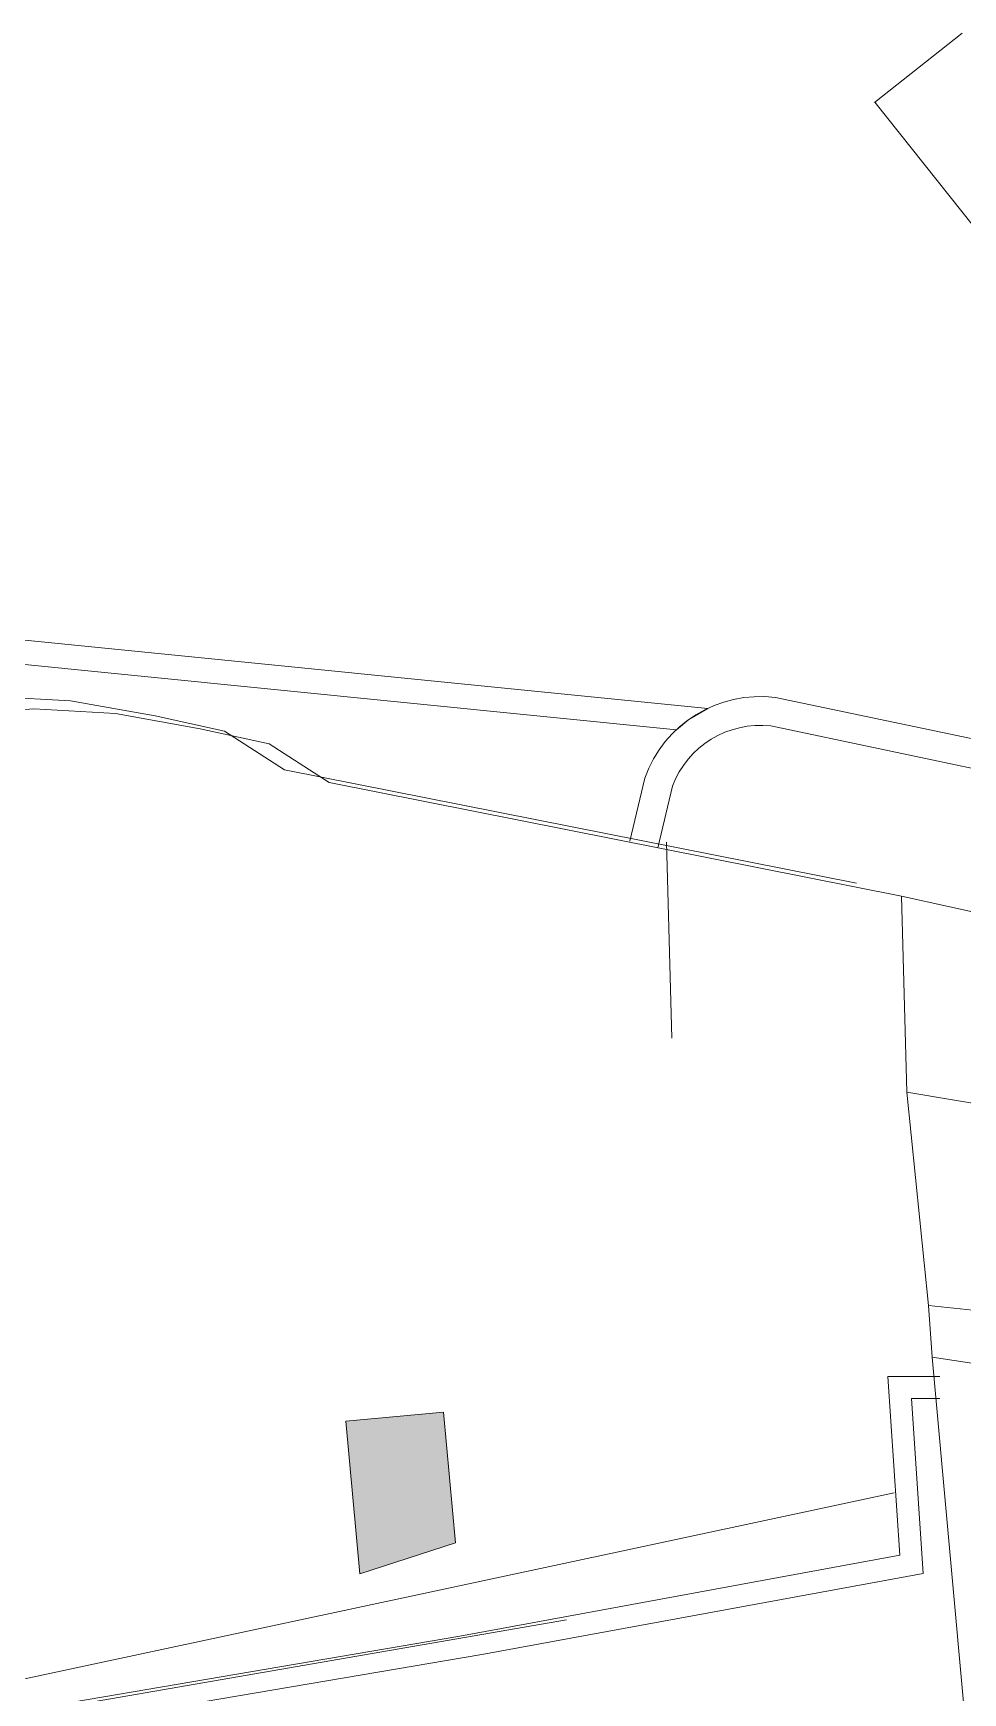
# Model space of a CAD drawing. Header units: millimetres. Extents: x 612493 to 615450, y 1317139 to 1319419.
# Drawn here: x 613799.8 to 614028.7, y 1318093.2 to 1318501.9 of the extents above; entities that cross this region are included whole.
import ezdxf

# ---------------------------------------------------------------- set-up
doc = ezdxf.new("R2010")
doc.units = ezdxf.units.MM
for name, color, linetype in [('2', 7, 'Continuous'), ('CVL_CUADCON_LIN', 8, 'Continuous'), ('CVL_CUADCON_TIT', 1, 'Continuous')]:
    doc.layers.add(name, color=color, linetype=linetype)
doc.layers.add('Level 2', color=7, linetype='Continuous', lineweight=0)

# ---------------------------------------------------------------- blocks, each defined once
blk = doc.blocks.new('_ARCHTICK')
at = {"color": 0, "linetype": 'ByBlock', "const_width": 0.15}
blk.add_lwpolyline([(-0.5, -0.5), (0.5, 0.5)], dxfattribs=at)

msp = doc.modelspace()

# ---------------------------------------------------------------- hatches: boundary and pattern name
at = {"lineweight": 13}
h = msp.add_hatch(color=9, dxfattribs=at)
h.dxf.hatch_style = 1
h.paths.add_polyline_path([(613900.85, 1318162.36), (613876.79, 1318160.17), (613880.21, 1318122.53), (613903.78, 1318130.17)])

# ---------------------------------------------------------------- linework, layer by layer
at = {"layer": '2', "color": 1, "lineweight": 0}
for p, q in [((613808.97, 1318337.5), (613788.89, 1318338.66)), ((613799.92, 1318335.53), (613784.43, 1318334.42)), ((613820, 1318334.37), (613799.92, 1318335.53)), ((613829.82, 1318333.81), (613808.97, 1318337.5)), ((613840.86, 1318330.67), (613820, 1318334.37)), ((613846.87, 1318330.09), (613829.82, 1318333.81)), ((613857.9, 1318326.96), (613840.86, 1318330.67)), ((613861.66, 1318320.52), (613846.87, 1318330.09)), ((613872.7, 1318317.39), (613857.9, 1318326.96)), ((614002.59, 1318292.6), (613861.66, 1318320.52)), ((614013.63, 1318289.46), (613872.7, 1318317.39)), ((613957.03, 1318254.48), (613955.72, 1318302.76)), ((614014.93, 1318241.19), (614013.63, 1318289.46)), ((614013.63, 1318289.46), (614154.32, 1318258.24)), ((614020.32, 1318188.62), (614014.93, 1318241.19)), ((614153.54, 1318217.58), (614014.93, 1318241.19)), ((614152.27, 1318174.37), (614020.32, 1318188.62)), ((614021.16, 1318175.92), (614020.32, 1318188.62)), ((614161.03, 1318154.34), (614021.16, 1318175.92)), ((614021.16, 1318175.92), (614031.75, 1318059.85))]:
    msp.add_line(p, q, dxfattribs=at)
at = {"layer": 'CVL_CUADCON_LIN', "color": 1, "lineweight": 0, "ltscale": 0.5}
for p, q in [((613706.52, 1318361.61), (613965.92, 1318335.68)), ((613706.52, 1318361.61), (613965.92, 1318335.68)), ((613712.63, 1318354.97), (613958.19, 1318330.42)), ((613958.19, 1318330.42), (613712.63, 1318354.97)), ((613965.92, 1318335.68), (613961.27, 1318332.95)), ((613982.58, 1318338.34), (614145.62, 1318304.12)), ((613961.27, 1318332.95), (613958.19, 1318330.42)), ((613981.42, 1318331.33), (614144.19, 1318297.17)), ((613946.7, 1318303), (613950.4, 1318318.52)), ((613953.61, 1318301.36), (613957.21, 1318316.48)), ((614013.24, 1318127.13), (614010.23, 1318171.14)), ((614010.23, 1318171.14), (614023.09, 1318171.14)), ((614019.01, 1318122.65), (614016.07, 1318165.69)), ((614016.07, 1318165.69), (614023.09, 1318165.69)), ((613904.84, 1318107.2), (614013.24, 1318127.13)), ((613910.23, 1318102.65), (614019.01, 1318122.65)), ((613904.84, 1318107.2), (613779.9, 1318085.92)), ((613910.23, 1318102.65), (613779.64, 1318080.54))]:
    msp.add_line(p, q, dxfattribs=at)
at = {"layer": 'CVL_CUADCON_LIN', "color": 1, "lineweight": 0}
for p, q in [((614011.82, 1318142.52), (613796.13, 1318096.34)), ((613796.05, 1318087.84), (613931.13, 1318111.17))]:
    msp.add_line(p, q, dxfattribs=at)
msp.add_lwpolyline([(613903.78, 1318130.17), (613900.85, 1318162.36), (613876.79, 1318160.17), (613880.21, 1318122.53), (613903.78, 1318130.17)], dxfattribs=at)
at = {"layer": 'CVL_CUADCON_LIN', "color": 1, "lineweight": 0, "ltscale": 0.5}
for radius, start, end in [(30.16, 82.8359, 160.4298), (23.06, 83.5098, 159.544)]:
    msp.add_arc((613978.82, 1318308.42), radius, start, end, dxfattribs=at)
at = {"layer": 'CVL_CUADCON_TIT', "color": 1, "lineweight": 0, "ltscale": 0.5}
for p, q in [((614028.54, 1318501.95), (614007, 1318484.85)), ((614007.1, 1318484.93), (614079.02, 1318394.32))]:
    msp.add_line(p, q, dxfattribs=at)
at = {"layer": 'Level 2', "color": 1, "lineweight": 0}
for p, q in [((613799.92, 1318335.53), (613784.43, 1318334.42)), ((613820, 1318334.37), (613799.92, 1318335.53)), ((613840.86, 1318330.67), (613820, 1318334.37)), ((613857.9, 1318326.96), (613840.86, 1318330.67)), ((613872.7, 1318317.39), (613857.9, 1318326.96)), ((614013.63, 1318289.46), (613872.7, 1318317.39))]:
    msp.add_line(p, q, dxfattribs=at)

# ---------------------------------------------------------------- block references
at = {"layer": 'CVL_CUADCON_TIT', "color": 1, "lineweight": 0, "ltscale": 0.5, "xscale": 0.5, "yscale": 0.5, "zscale": 0.5, "rotation": 128.4385610082906}
msp.add_blockref('_ARCHTICK', (614007.1, 1318484.93), dxfattribs=at)

doc.saveas('drawing.dxf')
